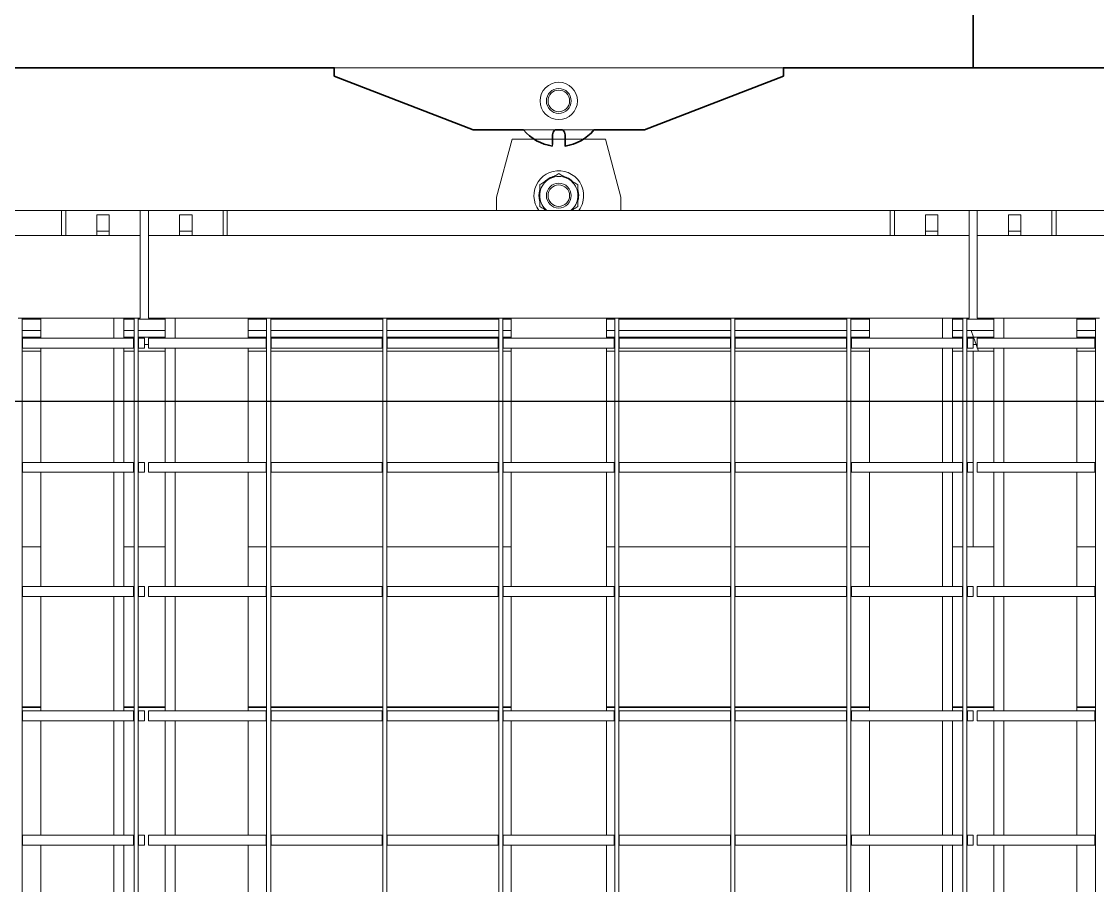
# Model space of a CAD drawing. Extents: x 28911 to 70911, y -59 to 29641.
# Drawn here: x 51624 to 52923, y 22178 to 23221 of the extents above; entities that cross this region are included whole.
import ezdxf

# ---------------------------------------------------------------- set-up
doc = ezdxf.new("R2010")
doc.units = 0
doc.header["$LTSCALE"] = 300
doc.header["$MEASUREMENT"] = 0
doc.linetypes.add('CONTINUA', pattern=[0])
for name, color, linetype, lineweight in [('21 CONTINUA 0.05', 6, 'Continuous', 9), ('22 CONTINUA 0.18', 3, 'Continuous', 18), ('23 CONTINUA 0.35', 4, 'Continuous', 35)]:
    doc.layers.add(name, color=color, linetype=linetype, lineweight=lineweight)

# ---------------------------------------------------------------- blocks, each defined once
blk = doc.blocks.new('A$Cdbd99e87')
at = {"layer": '21 CONTINUA 0.05', "color": 253, "linetype": 'Continuous'}
for p, q in [((2852.5, 1600), (2852.5, -1600)), ((3007.5, 1600), (3007.5, -1600)), ((3012.5, 1600), (3012.5, -1600)), ((3147.5, 1600), (3147.5, -1600)), ((3152.5, 1600), (3152.5, -1600)), ((3287.5, 1600), (3287.5, -1600)), ((3292.5, 1600), (3292.5, -1600)), ((3427.5, 1600), (3427.5, -1600)), ((3432.5, 1600), (3432.5, -1600)), ((3567.5, 1600), (3567.5, -1600)), ((3572.5, 1600), (3572.5, -1600)), ((3707.5, 1600), (3707.5, -1600)), ((3712.5, 1600), (3712.5, -1600)), ((3847.5, 1600), (3847.5, -1600)), ((3852.5, 1600), (3852.5, -1600)), ((4007.5, 1600), (4007.5, -1600)), ((4012.5, 1600), (4012.5, -1600)), ((4147.5, 1600), (4147.5, -1600)), ((2875, -964), (2875, -826)), ((2963, -964), (2963, -826)), ((2975, -964), (2975, -826)), ((3025, -964), (3025, -826)), ((3037, -964), (3037, -826)), ((3125, -964), (3125, -826)), ((3442.5, -964), (3442.5, -826)), ((3557.5, -964), (3557.5, -826)), ((3875, -964), (3875, -826)), ((3963, -964), (3963, -826)), ((3975, -964), (3975, -826)), ((4025, -964), (4025, -826)), ((4037, -964), (4037, -826)), ((4125, -964), (4125, -826)), ((2853, -964), (2852.5, -964)), ((2853, -964), (2853, -976)), ((2995, -964), (2853, -964)), ((2995, -964), (2995, -976)), ((3000, -964), (3000, -976)), ((3007, -964), (3000, -964)), ((3007, -964), (3007, -976)), ((3007.5, -964), (3007, -964)), ((3013, -964), (3012.5, -964)), ((3013, -964), (3013, -976)), ((3147, -964), (3013, -964)), ((3147, -964), (3147, -976)), ((3147.5, -964), (3147, -964)), ((3153, -964), (3152.5, -964)), ((3153, -964), (3153, -976)), ((3287, -964), (3153, -964)), ((3287, -964), (3287, -976)), ((3287.5, -964), (3287, -964)), ((3293, -964), (3292.5, -964)), ((3293, -964), (3293, -976)), ((3427, -964), (3293, -964)), ((3427, -964), (3427, -976)), ((3427.5, -964), (3427, -964)), ((3433, -964), (3432.5, -964)), ((3433, -964), (3433, -976)), ((3567, -964), (3433, -964)), ((3567, -964), (3567, -976)), ((3567.5, -964), (3567, -964)), ((3573, -964), (3572.5, -964)), ((3573, -964), (3573, -976)), ((3707, -964), (3573, -964)), ((3707, -964), (3707, -976)), ((3707.5, -964), (3707, -964)), ((3713, -964), (3712.5, -964)), ((3713, -964), (3713, -976)), ((3847, -964), (3713, -964)), ((3847, -964), (3847, -976)), ((3847.5, -964), (3847, -964)), ((3853, -964), (3852.5, -964)), ((3853, -964), (3853, -976)), ((3995, -964), (3853, -964)), ((3995, -964), (3995, -976)), ((4000, -964), (4000, -976)), ((4007, -964), (4000, -964)), ((4007, -964), (4007, -976)), ((4007.5, -964), (4007, -964)), ((4013, -964), (4012.5, -964)), ((4013, -964), (4013, -976)), ((4147, -964), (4013, -964)), ((4147, -964), (4147, -976)), ((4147.5, -964), (4147, -964)), ((2852.5, -976), (2853, -976)), ((2995, -976), (2853, -976)), ((2875, -1114), (2875, -976)), ((2963, -1114), (2963, -976)), ((2975, -1114), (2975, -976)), ((3007, -976), (3000, -976)), ((3007, -976), (3007.5, -976)), ((3012.5, -976), (3013, -976)), ((3147, -976), (3013, -976)), ((3025, -1114), (3025, -976)), ((3037, -1114), (3037, -976)), ((3125, -1114), (3125, -976)), ((3147, -976), (3147.5, -976)), ((3152.5, -976), (3153, -976)), ((3287, -976), (3153, -976)), ((3287, -976), (3287.5, -976)), ((3292.5, -976), (3293, -976)), ((3427, -976), (3293, -976)), ((3427, -976), (3427.5, -976)), ((3432.5, -976), (3433, -976)), ((3567, -976), (3433, -976)), ((3442.5, -1114), (3442.5, -976)), ((3557.5, -1114), (3557.5, -976)), ((3567, -976), (3567.5, -976)), ((3572.5, -976), (3573, -976)), ((3707, -976), (3573, -976)), ((3707, -976), (3707.5, -976)), ((3712.5, -976), (3713, -976)), ((3847, -976), (3713, -976)), ((3847, -976), (3847.5, -976)), ((3852.5, -976), (3853, -976)), ((3995, -976), (3853, -976)), ((3875, -1114), (3875, -976)), ((3963, -1114), (3963, -976)), ((3975, -1114), (3975, -976)), ((4007, -976), (4000, -976)), ((4007, -976), (4007.5, -976)), ((4012.5, -976), (4013, -976)), ((4147, -976), (4013, -976)), ((4025, -1114), (4025, -976)), ((4037, -1114), (4037, -976)), ((4125, -1114), (4125, -976)), ((4147, -976), (4147.5, -976)), ((2853, -1114), (2852.5, -1114)), ((2853, -1114), (2853, -1126)), ((2995, -1114), (2853, -1114)), ((2995, -1114), (2995, -1126)), ((3000, -1114), (3000, -1126)), ((3007, -1114), (3000, -1114)), ((3007, -1114), (3007, -1126)), ((3007.5, -1114), (3007, -1114)), ((3013, -1114), (3012.5, -1114)), ((3013, -1114), (3013, -1126)), ((3147, -1114), (3013, -1114)), ((3147, -1114), (3147, -1126)), ((3147.5, -1114), (3147, -1114)), ((3153, -1114), (3152.5, -1114)), ((3153, -1114), (3153, -1126)), ((3287, -1114), (3153, -1114)), ((3287, -1114), (3287, -1126)), ((3287.5, -1114), (3287, -1114)), ((3293, -1114), (3292.5, -1114)), ((3293, -1114), (3293, -1126)), ((3427, -1114), (3293, -1114)), ((3427, -1114), (3427, -1126)), ((3427.5, -1114), (3427, -1114)), ((3433, -1114), (3432.5, -1114)), ((3433, -1114), (3433, -1126)), ((3567, -1114), (3433, -1114)), ((3567, -1114), (3567, -1126)), ((3567.5, -1114), (3567, -1114)), ((3573, -1114), (3572.5, -1114)), ((3573, -1114), (3573, -1126)), ((3707, -1114), (3573, -1114)), ((3707, -1114), (3707, -1126)), ((3707.5, -1114), (3707, -1114)), ((3713, -1114), (3712.5, -1114)), ((3713, -1114), (3713, -1126)), ((3847, -1114), (3713, -1114)), ((3847, -1114), (3847, -1126)), ((3847.5, -1114), (3847, -1114)), ((3853, -1114), (3852.5, -1114)), ((3853, -1114), (3853, -1126)), ((3995, -1114), (3853, -1114)), ((3995, -1114), (3995, -1126)), ((4000, -1114), (4000, -1126)), ((4007, -1114), (4000, -1114)), ((4007, -1114), (4007, -1126)), ((4007.5, -1114), (4007, -1114)), ((4013, -1114), (4012.5, -1114)), ((4013, -1114), (4013, -1126)), ((4147, -1114), (4013, -1114)), ((4147, -1114), (4147, -1126)), ((4147.5, -1114), (4147, -1114)), ((2852.5, -1126), (2853, -1126)), ((2995, -1126), (2853, -1126)), ((2875, -1264), (2875, -1126)), ((2963, -1264), (2963, -1126)), ((2975, -1264), (2975, -1126)), ((3007, -1126), (3000, -1126)), ((3007, -1126), (3007.5, -1126)), ((3012.5, -1126), (3013, -1126)), ((3147, -1126), (3013, -1126)), ((3025, -1264), (3025, -1126)), ((3037, -1264), (3037, -1126)), ((3125, -1264), (3125, -1126)), ((3147, -1126), (3147.5, -1126)), ((3152.5, -1126), (3153, -1126)), ((3287, -1126), (3153, -1126)), ((3287, -1126), (3287.5, -1126)), ((3292.5, -1126), (3293, -1126)), ((3427, -1126), (3293, -1126)), ((3427, -1126), (3427.5, -1126)), ((3432.5, -1126), (3433, -1126)), ((3567, -1126), (3433, -1126)), ((3442.5, -1264), (3442.5, -1126)), ((3557.5, -1264), (3557.5, -1126)), ((3567, -1126), (3567.5, -1126)), ((3572.5, -1126), (3573, -1126)), ((3707, -1126), (3573, -1126)), ((3707, -1126), (3707.5, -1126)), ((3712.5, -1126), (3713, -1126)), ((3847, -1126), (3713, -1126)), ((3847, -1126), (3847.5, -1126)), ((3852.5, -1126), (3853, -1126)), ((3995, -1126), (3853, -1126)), ((3875, -1264), (3875, -1126)), ((3963, -1264), (3963, -1126)), ((3975, -1264), (3975, -1126)), ((4007, -1126), (4000, -1126)), ((4007, -1126), (4007.5, -1126)), ((4012.5, -1126), (4013, -1126)), ((4147, -1126), (4013, -1126)), ((4025, -1264), (4025, -1126)), ((4037, -1264), (4037, -1126)), ((4125, -1264), (4125, -1126)), ((4147, -1126), (4147.5, -1126)), ((2852.5, -1130.3), (2875, -1130.3)), ((2852.5, -1130.5), (2875, -1130.5)), ((2875, -1131), (2852.5, -1131)), ((2975, -1130.3), (3000, -1130.3)), ((2975, -1130.5), (3000, -1130.5)), ((3007.5, -1131), (2975, -1131)), ((3000, -1130.3), (3000, -1130.5)), ((3000, -1130.3), (3007.5, -1130.3)), ((3000, -1130.5), (3007.5, -1130.5)), ((3000, -1130.5), (3000, -1131)), ((3012.5, -1130.3), (3025, -1130.3)), ((3012.5, -1130.5), (3025, -1130.5)), ((3025, -1131), (3012.5, -1131)), ((3125, -1130.3), (3147.5, -1130.3)), ((3125, -1130.5), (3147.5, -1130.5)), ((3147.5, -1131), (3125, -1131)), ((3152.5, -1130.3), (3287.5, -1130.3)), ((3152.5, -1130.5), (3287.5, -1130.5)), ((3287.5, -1131), (3152.5, -1131)), ((3292.5, -1130.3), (3427.5, -1130.3)), ((3292.5, -1130.5), (3427.5, -1130.5)), ((3427.5, -1131), (3292.5, -1131)), ((3432.5, -1130.3), (3442.5, -1130.3)), ((3432.5, -1130.5), (3442.5, -1130.5)), ((3442.5, -1131), (3432.5, -1131)), ((3557.5, -1130.3), (3567.5, -1130.3)), ((3557.5, -1130.5), (3567.5, -1130.5)), ((3567.5, -1131), (3557.5, -1131)), ((3572.5, -1130.3), (3707.5, -1130.3)), ((3572.5, -1130.5), (3707.5, -1130.5)), ((3707.5, -1131), (3572.5, -1131)), ((3712.5, -1130.3), (3847.5, -1130.3)), ((3712.5, -1130.5), (3847.5, -1130.5)), ((3847.5, -1131), (3712.5, -1131)), ((3852.5, -1130.3), (3875, -1130.3)), ((3852.5, -1130.5), (3875, -1130.5)), ((3875, -1131), (3852.5, -1131)), ((3975, -1130.3), (4007.5, -1130.3)), ((3975, -1130.5), (4007.5, -1130.5)), ((4007.5, -1131), (3975, -1131)), ((4012.5, -1130.3), (4025, -1130.3)), ((4012.5, -1130.5), (4025, -1130.5)), ((4025, -1131), (4012.5, -1131)), ((4125, -1130.3), (4147.5, -1130.3)), ((4125, -1130.5), (4147.5, -1130.5)), ((4147.5, -1131), (4125, -1131)), ((2853, -1264), (2852.5, -1264)), ((2853, -1264), (2853, -1276)), ((2995, -1264), (2853, -1264)), ((2995, -1264), (2995, -1276)), ((3007, -1264), (3000, -1264)), ((3000, -1264), (3000, -1276)), ((3007, -1264), (3007, -1276)), ((3007.5, -1264), (3007, -1264)), ((3013, -1264), (3012.5, -1264)), ((3013, -1264), (3013, -1276)), ((3147, -1264), (3013, -1264)), ((3147, -1264), (3147, -1276)), ((3147.5, -1264), (3147, -1264)), ((3153, -1264), (3152.5, -1264)), ((3153, -1264), (3153, -1276)), ((3287, -1264), (3153, -1264)), ((3287, -1264), (3287, -1276)), ((3287.5, -1264), (3287, -1264)), ((3293, -1264), (3292.5, -1264)), ((3293, -1264), (3293, -1276)), ((3427, -1264), (3293, -1264)), ((3427, -1264), (3427, -1276)), ((3427.5, -1264), (3427, -1264)), ((3433, -1264), (3432.5, -1264)), ((3433, -1264), (3433, -1276)), ((3567, -1264), (3433, -1264)), ((3567, -1264), (3567, -1276)), ((3567.5, -1264), (3567, -1264)), ((3573, -1264), (3572.5, -1264)), ((3573, -1264), (3573, -1276)), ((3707, -1264), (3573, -1264)), ((3707, -1264), (3707, -1276)), ((3707.5, -1264), (3707, -1264)), ((3713, -1264), (3712.5, -1264)), ((3713, -1264), (3713, -1276)), ((3847, -1264), (3713, -1264)), ((3847, -1264), (3847, -1276)), ((3847.5, -1264), (3847, -1264)), ((3853, -1264), (3852.5, -1264)), ((3853, -1264), (3853, -1276)), ((3995, -1264), (3853, -1264)), ((3995, -1264), (3995, -1276)), ((4000, -1264), (4000, -1276)), ((4007, -1264), (4000, -1264)), ((4007, -1264), (4007, -1276)), ((4007.5, -1264), (4007, -1264)), ((4013, -1264), (4012.5, -1264)), ((4013, -1264), (4013, -1276)), ((4147, -1264), (4013, -1264)), ((4147, -1264), (4147, -1276)), ((4147.5, -1264), (4147, -1264)), ((2852.5, -1276), (2853, -1276)), ((2995, -1276), (2853, -1276)), ((2875, -1414), (2875, -1276)), ((2963, -1414), (2963, -1276)), ((2975, -1414), (2975, -1276)), ((3007, -1276), (3000, -1276)), ((3007, -1276), (3007.5, -1276)), ((3012.5, -1276), (3013, -1276)), ((3147, -1276), (3013, -1276)), ((3025, -1414), (3025, -1276)), ((3037, -1414), (3037, -1276)), ((3125, -1414), (3125, -1276)), ((3147, -1276), (3147.5, -1276)), ((3152.5, -1276), (3153, -1276)), ((3287, -1276), (3153, -1276)), ((3287, -1276), (3287.5, -1276)), ((3292.5, -1276), (3293, -1276)), ((3427, -1276), (3293, -1276)), ((3427, -1276), (3427.5, -1276)), ((3432.5, -1276), (3433, -1276)), ((3567, -1276), (3433, -1276)), ((3442.5, -1414), (3442.5, -1276)), ((3557.5, -1414), (3557.5, -1276)), ((3567, -1276), (3567.5, -1276)), ((3572.5, -1276), (3573, -1276)), ((3707, -1276), (3573, -1276)), ((3707, -1276), (3707.5, -1276)), ((3712.5, -1276), (3713, -1276)), ((3847, -1276), (3713, -1276)), ((3847, -1276), (3847.5, -1276)), ((3852.5, -1276), (3853, -1276)), ((3995, -1276), (3853, -1276)), ((3875, -1414), (3875, -1276)), ((3963, -1414), (3963, -1276)), ((3975, -1414), (3975, -1276)), ((4007, -1276), (4000, -1276)), ((4007, -1276), (4007.5, -1276)), ((4012.5, -1276), (4013, -1276)), ((4147, -1276), (4013, -1276)), ((4025, -1414), (4025, -1276)), ((4037, -1414), (4037, -1276)), ((4125, -1414), (4125, -1276)), ((4147, -1276), (4147.5, -1276)), ((2875, -1324), (2852.5, -1324)), ((3007.5, -1324), (2975, -1324)), ((3000, -1329.2), (3000, -1324)), ((3025, -1324), (3012.5, -1324)), ((3147.5, -1324), (3125, -1324)), ((3287.5, -1324), (3152.5, -1324)), ((3427.5, -1324), (3292.5, -1324)), ((3442.5, -1324), (3432.5, -1324)), ((3567.5, -1324), (3557.5, -1324)), ((3707.5, -1324), (3572.5, -1324)), ((3847.5, -1324), (3712.5, -1324)), ((3875, -1324), (3852.5, -1324)), ((4007.5, -1324), (3975, -1324)), ((4025, -1324), (4012.5, -1324)), ((4147.5, -1324), (4125, -1324)), ((3000, -1414), (3000, -1329.2)), ((2853, -1414), (2852.5, -1414)), ((2853, -1414), (2853, -1426)), ((2995, -1414), (2853, -1414)), ((2995, -1414), (2995, -1426)), ((3000, -1414), (3000, -1426)), ((3007, -1414), (3000, -1414)), ((3007, -1414), (3007, -1426)), ((3007.5, -1414), (3007, -1414)), ((3013, -1414), (3012.5, -1414)), ((3013, -1414), (3013, -1426)), ((3147, -1414), (3013, -1414)), ((3147, -1414), (3147, -1426)), ((3147.5, -1414), (3147, -1414)), ((3153, -1414), (3152.5, -1414)), ((3153, -1414), (3153, -1426)), ((3287, -1414), (3153, -1414)), ((3287, -1414), (3287, -1426)), ((3287.5, -1414), (3287, -1414)), ((3293, -1414), (3292.5, -1414)), ((3293, -1414), (3293, -1426)), ((3427, -1414), (3293, -1414)), ((3427, -1414), (3427, -1426)), ((3427.5, -1414), (3427, -1414)), ((3433, -1414), (3432.5, -1414)), ((3433, -1414), (3433, -1426)), ((3567, -1414), (3433, -1414)), ((3567, -1414), (3567, -1426)), ((3567.5, -1414), (3567, -1414)), ((3573, -1414), (3572.5, -1414)), ((3573, -1414), (3573, -1426)), ((3707, -1414), (3573, -1414)), ((3707, -1414), (3707, -1426)), ((3707.5, -1414), (3707, -1414)), ((3713, -1414), (3712.5, -1414)), ((3713, -1414), (3713, -1426)), ((3847, -1414), (3713, -1414)), ((3847, -1414), (3847, -1426)), ((3847.5, -1414), (3847, -1414)), ((3853, -1414), (3852.5, -1414)), ((3853, -1414), (3853, -1426)), ((3995, -1414), (3853, -1414)), ((3995, -1414), (3995, -1426)), ((4000, -1414), (4000, -1426)), ((4007, -1414), (4000, -1414)), ((4007, -1414), (4007, -1426)), ((4007.5, -1414), (4007, -1414)), ((4013, -1414), (4012.5, -1414)), ((4013, -1414), (4013, -1426)), ((4147, -1414), (4013, -1414)), ((4147, -1414), (4147, -1426)), ((4147.5, -1414), (4147, -1414)), ((2852.5, -1426), (2853, -1426)), ((2995, -1426), (2853, -1426)), ((2875, -1564), (2875, -1426)), ((2963, -1564), (2963, -1426)), ((2975, -1564), (2975, -1426)), ((3007, -1426), (3000, -1426)), ((3000, -1560.3), (3000, -1426)), ((3007, -1426), (3007.5, -1426)), ((3012.5, -1426), (3013, -1426)), ((3147, -1426), (3013, -1426)), ((3025, -1564), (3025, -1426)), ((3037, -1564), (3037, -1426)), ((3125, -1564), (3125, -1426)), ((3147, -1426), (3147.5, -1426)), ((3152.5, -1426), (3153, -1426)), ((3287, -1426), (3153, -1426)), ((3287, -1426), (3287.5, -1426)), ((3292.5, -1426), (3293, -1426)), ((3427, -1426), (3293, -1426)), ((3427, -1426), (3427.5, -1426)), ((3432.5, -1426), (3433, -1426)), ((3567, -1426), (3433, -1426)), ((3442.5, -1564), (3442.5, -1426)), ((3557.5, -1564), (3557.5, -1426)), ((3567, -1426), (3567.5, -1426)), ((3572.5, -1426), (3573, -1426)), ((3707, -1426), (3573, -1426)), ((3707, -1426), (3707.5, -1426)), ((3712.5, -1426), (3713, -1426)), ((3847, -1426), (3713, -1426)), ((3847, -1426), (3847.5, -1426)), ((3852.5, -1426), (3853, -1426)), ((3995, -1426), (3853, -1426)), ((3875, -1564), (3875, -1426)), ((3963, -1564), (3963, -1426)), ((3975, -1564), (3975, -1426)), ((4007, -1426), (4000, -1426)), ((4007, -1426), (4007.5, -1426)), ((4012.5, -1426), (4013, -1426)), ((4147, -1426), (4013, -1426)), ((4025, -1564), (4025, -1426)), ((4037, -1564), (4037, -1426)), ((4125, -1564), (4125, -1426)), ((4147, -1426), (4147.5, -1426)), ((2852.5, -1560.3), (2875, -1560.3)), ((2853, -1564), (2852.5, -1564)), ((2853, -1564), (2853, -1576)), ((2995, -1564), (2853, -1564)), ((2975, -1560.3), (2993.6, -1560.3)), ((2994.9, -1564), (2993.6, -1560.3)), ((2993.6, -1560.3), (3007.5, -1560.3)), ((2995, -1564), (2995, -1576)), ((2996.4, -1568.1), (2995, -1564.2)), ((2996.4, -1568.1), (2995, -1568.1)), ((3000, -1568.1), (2996.4, -1568.1)), ((2996.4, -1568.1), (2999.6, -1577.2)), ((3000, -1564), (3000, -1576)), ((3007, -1564), (3000, -1564)), ((3007, -1564), (3007, -1576)), ((3007.5, -1564), (3007, -1564)), ((3012.5, -1560.3), (3025, -1560.3)), ((3013, -1564), (3012.5, -1564)), ((3013, -1564), (3013, -1576)), ((3147, -1564), (3013, -1564)), ((3125, -1560.3), (3147.5, -1560.3)), ((3147, -1564), (3147, -1576)), ((3147.5, -1564), (3147, -1564)), ((3152.5, -1560.3), (3287.5, -1560.3)), ((3153, -1564), (3152.5, -1564)), ((3153, -1564), (3153, -1576)), ((3287, -1564), (3153, -1564)), ((3287, -1564), (3287, -1576)), ((3287.5, -1564), (3287, -1564)), ((3292.5, -1560.3), (3427.5, -1560.3)), ((3293, -1564), (3292.5, -1564)), ((3293, -1564), (3293, -1576)), ((3427, -1564), (3293, -1564)), ((3427, -1564), (3427, -1576)), ((3427.5, -1564), (3427, -1564)), ((3432.5, -1560.3), (3442.5, -1560.3)), ((3433, -1564), (3432.5, -1564)), ((3433, -1564), (3433, -1576)), ((3567, -1564), (3433, -1564)), ((3557.5, -1560.3), (3567.5, -1560.3)), ((3567, -1564), (3567, -1576)), ((3567.5, -1564), (3567, -1564)), ((3572.5, -1560.3), (3707.5, -1560.3)), ((3573, -1564), (3572.5, -1564)), ((3573, -1564), (3573, -1576)), ((3707, -1564), (3573, -1564)), ((3707, -1564), (3707, -1576)), ((3707.5, -1564), (3707, -1564)), ((3712.5, -1560.3), (3847.5, -1560.3)), ((3713, -1564), (3712.5, -1564)), ((3713, -1564), (3713, -1576)), ((3847, -1564), (3713, -1564)), ((3847, -1564), (3847, -1576)), ((3847.5, -1564), (3847, -1564)), ((3852.5, -1560.3), (3875, -1560.3)), ((3853, -1564), (3852.5, -1564)), ((3853, -1564), (3853, -1576)), ((3995, -1564), (3853, -1564)), ((3975, -1560.3), (4007.5, -1560.3)), ((3995, -1564), (3995, -1576)), ((4000, -1568.1), (3995, -1568.1)), ((4000, -1564), (4000, -1576)), ((4007, -1564), (4000, -1564)), ((4007, -1564), (4007, -1576)), ((4007.5, -1564), (4007, -1564)), ((4012.5, -1560.3), (4025, -1560.3)), ((4013, -1564), (4012.5, -1564)), ((4013, -1564), (4013, -1576)), ((4147, -1564), (4013, -1564)), ((4125, -1560.3), (4147.5, -1560.3)), ((4147, -1564), (4147, -1576)), ((4147.5, -1564), (4147, -1564)), ((2852.5, -1576), (2853, -1576)), ((2852.5, -1577.2), (2875, -1577.2)), ((2995, -1576), (2853, -1576)), ((2875, -1600), (2875, -1576)), ((2963, -1600), (2963, -1576)), ((2975, -1600), (2975, -1576)), ((2975, -1577.2), (2999.6, -1577.2)), ((3002.4, -1585), (2999.6, -1577.2)), ((2999.6, -1577.2), (3007.5, -1577.2)), ((3007, -1576), (3000, -1576)), ((3007, -1576), (3007.5, -1576)), ((3012.5, -1576), (3013, -1576)), ((3012.5, -1577.2), (3025, -1577.2)), ((3147, -1576), (3013, -1576)), ((3025, -1600), (3025, -1576)), ((3037, -1600), (3037, -1576)), ((3125, -1600), (3125, -1576)), ((3125, -1577.2), (3147.5, -1577.2)), ((3147, -1576), (3147.5, -1576)), ((3152.5, -1576), (3153, -1576)), ((3152.5, -1577.2), (3287.5, -1577.2)), ((3287, -1576), (3153, -1576)), ((3287, -1576), (3287.5, -1576)), ((3292.5, -1576), (3293, -1576)), ((3292.5, -1577.2), (3427.5, -1577.2)), ((3427, -1576), (3293, -1576)), ((3427, -1576), (3427.5, -1576)), ((3432.5, -1576), (3433, -1576)), ((3432.5, -1577.2), (3442.5, -1577.2)), ((3567, -1576), (3433, -1576)), ((3442.5, -1600), (3442.5, -1576)), ((3557.5, -1600), (3557.5, -1576)), ((3557.5, -1577.2), (3567.5, -1577.2)), ((3567, -1576), (3567.5, -1576)), ((3572.5, -1576), (3573, -1576)), ((3572.5, -1577.2), (3707.5, -1577.2)), ((3707, -1576), (3573, -1576)), ((3707, -1576), (3707.5, -1576)), ((3712.5, -1576), (3713, -1576)), ((3712.5, -1577.2), (3847.5, -1577.2)), ((3847, -1576), (3713, -1576)), ((3847, -1576), (3847.5, -1576)), ((3852.5, -1576), (3853, -1576)), ((3852.5, -1577.2), (3875, -1577.2)), ((3995, -1576), (3853, -1576)), ((3875, -1600), (3875, -1576)), ((3963, -1600), (3963, -1576)), ((3975, -1600), (3975, -1576)), ((3975, -1577.2), (4007.5, -1577.2)), ((4007, -1576), (4000, -1576)), ((4007, -1576), (4007.5, -1576)), ((4012.5, -1576), (4013, -1576)), ((4012.5, -1577.2), (4025, -1577.2)), ((4147, -1576), (4013, -1576)), ((4025, -1600), (4025, -1576)), ((4037, -1600), (4037, -1576)), ((4125, -1600), (4125, -1576)), ((4125, -1577.2), (4147.5, -1577.2)), ((4147, -1576), (4147.5, -1576)), ((2852.5, -1585), (2875, -1585)), ((2975, -1585), (3002.4, -1585)), ((3002.4, -1585), (3007.5, -1585)), ((3012.5, -1585), (3025, -1585)), ((3125, -1585), (3147.5, -1585)), ((3152.5, -1585), (3287.5, -1585)), ((3292.5, -1585), (3427.5, -1585)), ((3432.5, -1585), (3442.5, -1585)), ((3557.5, -1585), (3567.5, -1585)), ((3572.5, -1585), (3707.5, -1585)), ((3712.5, -1585), (3847.5, -1585)), ((3852.5, -1585), (3875, -1585)), ((3975, -1585), (4007.5, -1585)), ((4012.5, -1585), (4025, -1585)), ((4125, -1585), (4147.5, -1585))]:
    blk.add_line(p, q, dxfattribs=at)
at = {"layer": '22 CONTINUA 0.18', "color": 253, "linetype": 'Continuous'}
for p, q in [((2852.5, -1600), (2847.5, -1600)), ((2852.5, -1599), (2875, -1599)), ((2916.7, -1600), (2852.5, -1600)), ((2916.7, -1600), (2939.4, -1600)), ((2963, -1600), (2939.4, -1600)), ((2995, -1600), (2963, -1600)), ((3007.5, -1599), (2975, -1599)), ((2995, -1607.1), (2995, -1600)), ((3007.5, -1600), (3005, -1600)), ((3005, -1607.1), (3005, -1600)), ((3012.5, -1600), (3007.5, -1600)), ((3025, -1599), (3012.5, -1599)), ((3037, -1600), (3012.5, -1600)), ((3037, -1600), (3060.6, -1600)), ((3083.3, -1600), (3060.6, -1600)), ((3147.5, -1600), (3083.3, -1600)), ((3125, -1599), (3147.5, -1599)), ((3152.5, -1600), (3147.5, -1600)), ((3152.5, -1599), (3287.5, -1599)), ((3287.5, -1600), (3152.5, -1600)), ((3292.5, -1600), (3287.5, -1600)), ((3292.5, -1599), (3427.5, -1599)), ((3427.5, -1600), (3292.5, -1600)), ((3432.5, -1600), (3427.5, -1600)), ((3432.5, -1599), (3442.5, -1599)), ((3477.2, -1600), (3432.5, -1600)), ((3522.8, -1600), (3477.2, -1600)), ((3567.5, -1600), (3522.8, -1600)), ((3557.5, -1599), (3567.5, -1599)), ((3572.5, -1600), (3567.5, -1600)), ((3572.5, -1599), (3707.5, -1599)), ((3707.5, -1600), (3572.5, -1600)), ((3712.5, -1600), (3707.5, -1600)), ((3712.5, -1599), (3847.5, -1599)), ((3847.5, -1600), (3712.5, -1600)), ((3852.5, -1600), (3847.5, -1600)), ((3852.5, -1599), (3875, -1599)), ((3916.7, -1600), (3852.5, -1600)), ((3916.7, -1600), (3939.4, -1600)), ((3963, -1600), (3939.4, -1600)), ((3995, -1600), (3963, -1600)), ((4007.5, -1599), (3975, -1599)), ((3995, -1607.1), (3995, -1600)), ((4007.5, -1600), (4005, -1600)), ((4005, -1607.1), (4005, -1600)), ((4012.5, -1600), (4007.5, -1600)), ((4025, -1599), (4012.5, -1599)), ((4037, -1600), (4012.5, -1600)), ((4037, -1600), (4060.6, -1600)), ((4083.3, -1600), (4060.6, -1600)), ((4147.5, -1600), (4083.3, -1600)), ((4125, -1599), (4147.5, -1599)), ((4152.5, -1600), (4147.5, -1600))]:
    blk.add_line(p, q, dxfattribs=at)
at = {"layer": '22 CONTINUA 0.18', "color": 7, "linetype": 'Continuous'}
for p, q in [((2995, -1692.9), (2995, -1607.1)), ((3005, -1692.9), (3005, -1607.1)), ((3995, -1692.9), (3995, -1607.1)), ((4005, -1692.9), (4005, -1607.1)), ((2995, -1700), (2005, -1700)), ((2900, -1700), (2900, -1730)), ((2905, -1730), (2905, -1700)), ((2942.5, -1705), (2942.5, -1700)), ((2957.5, -1700), (2942.5, -1700)), ((2957.5, -1705), (2957.5, -1700)), ((2995, -1700), (2995, -1692.9)), ((2995, -1700), (2995, -1730)), ((3005, -1700), (3005, -1692.9)), ((3995, -1700), (3005, -1700)), ((3005, -1730), (3005, -1700)), ((3042.5, -1705), (3042.5, -1700)), ((3042.5, -1700), (3057.5, -1700)), ((3057.5, -1705), (3057.5, -1700)), ((3095, -1700), (3095, -1730)), ((3100, -1730), (3100, -1700)), ((3900, -1700), (3900, -1730)), ((3905, -1730), (3905, -1700)), ((3957.5, -1700), (3942.5, -1700)), ((3942.5, -1705), (3942.5, -1700)), ((3957.5, -1705), (3957.5, -1700)), ((3995, -1700), (3995, -1692.9)), ((3995, -1700), (3995, -1730)), ((4005, -1700), (4005, -1692.9)), ((4995, -1700), (4005, -1700)), ((4005, -1730), (4005, -1700)), ((4042.5, -1700), (4057.5, -1700)), ((4042.5, -1705), (4042.5, -1700)), ((4057.5, -1705), (4057.5, -1700)), ((4095, -1700), (4095, -1730)), ((4100, -1730), (4100, -1700)), ((2957.5, -1705), (2942.5, -1705)), ((2942.5, -1725), (2942.5, -1705)), ((2957.5, -1725), (2957.5, -1705)), ((3042.5, -1725), (3042.5, -1705)), ((3042.5, -1705), (3057.5, -1705)), ((3057.5, -1725), (3057.5, -1705)), ((3957.5, -1705), (3942.5, -1705)), ((3942.5, -1725), (3942.5, -1705)), ((3957.5, -1725), (3957.5, -1705)), ((4042.5, -1705), (4057.5, -1705)), ((4042.5, -1725), (4042.5, -1705)), ((4057.5, -1725), (4057.5, -1705)), ((2957.5, -1725), (2942.5, -1725)), ((3042.5, -1725), (3057.5, -1725)), ((3957.5, -1725), (3942.5, -1725)), ((4042.5, -1725), (4057.5, -1725)), ((2100, -1730), (2900, -1730)), ((2900, -1730), (2905, -1730)), ((2995, -1730), (2905, -1730)), ((2995, -1730), (3005, -1730)), ((3095, -1730), (3005, -1730)), ((3095, -1730), (3100, -1730)), ((3100, -1730), (3900, -1730)), ((3425, -1746), (3425, -1730)), ((3482.9, -1731.1), (3484.1, -1730)), ((3575, -1730), (3575, -1746)), ((3900, -1730), (3905, -1730)), ((3995, -1730), (3905, -1730)), ((3995, -1730), (4005, -1730)), ((4095, -1730), (4005, -1730)), ((4095, -1730), (4100, -1730)), ((4100, -1730), (4900, -1730)), ((3443.8, -1816), (3425, -1746)), ((3477, -1750.1), (3477, -1745.9)), ((3523, -1745.9), (3523, -1750.1)), ((3575, -1746), (3556.2, -1816)), ((3490.3, -1769), (3486.7, -1766.9)), ((3513.3, -1766.9), (3509.7, -1769)), ((3556.2, -1816), (3443.8, -1816))]:
    blk.add_line(p, q, dxfattribs=at)
at = {"layer": '22 CONTINUA 0.18', "color": 7, "linetype": 'Continuous', "flags": 128}
for points in [[(3515.9, -1730), (3516.9, -1731), (3517.1, -1731.2)], [(3476.8, -1754.3), (3476.7, -1753.6), (3476.2, -1750.7)]]:
    blk.add_lwpolyline(points, dxfattribs=at)
at = {"layer": '22 CONTINUA 0.18', "color": 7, "linetype": 'Continuous'}
for radius in [15, 13]:
    blk.add_circle((3500, -1748), radius, dxfattribs=at)
for radius, start, end in [(30, 143.1301, 186.4252), (30, 186.4252, 36.8699), (23.1, 128.7922, 174.8284), (23.1, 5.1716, 51.2078), (24, 164.8613, 186.4252), (23.1, 185.1716, 234.8284), (23.1, 305.1716, 354.8284), (24, 344.8616, 15.2291), (24, 224.4822, 256.3361), (24, 283.4464, 315.352), (23.1, 245.1716, 294.8284)]:
    blk.add_arc((3500, -1748), radius, start, end, dxfattribs=at)
for points, knots in [([(3485.2, -1730), (3484.1, -1730.6), (3481.3, -1732.2), (3478.6, -1733.8), (3477, -1734.7)], [0, 0, 0, 0, 0.403896, 1, 1, 1, 1]), ([(3477, -1734.7), (3477, -1736.5), (3477, -1740.2), (3477, -1744), (3477, -1745.9)], [0, 0, 0, 0, 0.496994, 1, 1, 1, 1]), ([(3523, -1734.7), (3521.4, -1733.8), (3518.7, -1732.3), (3516, -1730.7), (3514.8, -1730)], [0, 0, 0, 0, 0.588288, 1, 1, 1, 1]), ([(3523, -1745.9), (3523, -1744), (3523, -1740.2), (3523, -1736.6), (3523, -1734.7)], [0, 0, 0, 0, 0.496394, 1, 1, 1, 1]), ([(3477, -1750.1), (3477, -1752), (3477, -1755.8), (3477, -1759.4), (3477, -1761.3)], [0, 0, 0, 0, 0.496394, 1, 1, 1, 1]), ([(3523, -1761.3), (3523, -1759.5), (3523, -1755.8), (3523, -1752), (3523, -1750.1)], [0, 0, 0, 0, 0.496994, 1, 1, 1, 1]), ([(3477, -1761.3), (3478.6, -1762.2), (3481.8, -1764), (3485, -1765.9), (3486.7, -1766.9)], [0, 0, 0, 0, 0.496994, 1, 1, 1, 1]), ([(3513.3, -1766.9), (3514.9, -1765.9), (3518.2, -1764), (3521.4, -1762.2), (3523, -1761.3)], [0, 0, 0, 0, 0.496394, 1, 1, 1, 1]), ([(3490.3, -1769), (3491.9, -1769.9), (3495.2, -1771.8), (3498.4, -1773.6), (3500, -1774.6)], [0, 0, 0, 0, 0.496394, 1, 1, 1, 1]), ([(3500, -1774.6), (3501.6, -1773.6), (3504.8, -1771.8), (3508, -1769.9), (3509.7, -1769)], [0, 0, 0, 0, 0.496994, 1, 1, 1, 1])]:
    blk.add_open_spline(points, degree=3, knots=knots, dxfattribs=at)
blk = doc.blocks.new('A$Ceefd1059')
at = {"layer": '22 CONTINUA 0.18', "color": 7, "linetype": 'CONTINUA'}
for q in [(0, 100), (6000, -100)]:
    blk.add_line((6000, 100), q, dxfattribs=at)
at = {"layer": '23 CONTINUA 0.35', "color": 7, "linetype": 'CONTINUA'}
blk.add_lwpolyline([(5507.5, 194.5, -0.188235), (5542.4, 175), (5544.3, 175), (5545.6, 175), (5594.7, 175), (5603.3, 175), (5771, 110), (5771, 100), (6000, 100), (6000, -95.7), (6013.8, -134.7), (5707.3, -134.7), (5603.3, -175), (5594.7, -175), (5545.6, -175), (5542.4, -175, -0.188235), (5507.5, -194.5), (5507.5, -181, 0.236068), (5504.5, -175), (5495.5, -175, 0.236068), (5492.5, -181), (5492.5, -192.4)], format="xyb", dxfattribs=at)
blk = doc.blocks.new('A$C6208cbae')
at = {"layer": '22 CONTINUA 0.18', "color": 7, "linetype": 'CONTINUA'}
for p, q in [((492.5, 193.9), (491.9, 194.4)), ((492.5, 181), (492.5, 192.4)), ((508.1, 194.4), (507.5, 193.9)), ((507.5, 192.4), (507.5, 181)), ((396.6, 174.9), (229.6, 110.2)), ((405.3, 175), (396.9, 175)), ((405.3, 175), (454.4, 175)), ((454.4, 175), (455.7, 175)), ((455.7, 175), (544.3, 175)), ((544.3, 175), (545.6, 175)), ((545.6, 175), (594.7, 175)), ((603.1, 175), (594.7, 175)), ((770.4, 110.2), (603.4, 174.9)), ((229, 101), (229, 109.3)), ((771, 101), (771, 109.3)), ((6000, 100), (0, 100)), ((0, 100), (0, -100))]:
    blk.add_line(p, q, dxfattribs=at)
for radius in [22.5, 15, 13]:
    blk.add_circle((500, 140), radius, dxfattribs=at)
for centre, radius, start, end in [((500, 140), 55, 98.4409, 140.4788), ((500, 140), 55, 39.5212, 81.5591), ((396.9, 174.2), 0.83, 90.0509, 111.2656), ((500, 181), 7.5, 180, 233.1301), ((500, 181), 7.5, 306.8699, 0), ((603.1, 174.2), 0.83, 68.7344, 89.9491), ((230, 109.3), 0.998, 113.1168, 181.4669), ((770, 109.3), 0.998, 358.5331, 66.8832), ((230, 101), 0.957, 177.3247, 267.0479), ((770, 101), 0.957, 272.9521, 2.6753)]:
    blk.add_arc(centre, radius, start, end, dxfattribs=at)
for points, knots in [([(492.5, 192.4), (492.5, 192.6), (492.5, 193), (492.5, 193.5), (492.5, 193.8), (492.5, 193.9), (492.5, 193.9)], [0, 0, 0, 0, 0.250602, 0.500291, 0.750045, 1, 1, 1, 1]), ([(507.5, 193.9), (507.5, 193.9), (507.5, 193.8), (507.5, 193.5), (507.5, 193), (507.5, 192.6), (507.5, 192.4)], [0, 0, 0, 0, 0.250508, 0.500159, 0.749962, 1, 1, 1, 1])]:
    blk.add_open_spline(points, degree=3, knots=knots, dxfattribs=at)
at = {"layer": '23 CONTINUA 0.35', "color": 7, "linetype": 'CONTINUA'}
for points in [[(492.5, -194.5, -0.188235), (457.6, -175), (455.7, -175), (454.4, -175), (405.3, -175), (396.7, -175), (292.7, -134.7), (13.8, -134.7), (1.5, -100), (0, -100), (0, 100), (229, 100), (229, 110), (396.7, 175), (405.3, 175), (454.4, 175), (457.6, 175, -0.188235), (492.5, 194.5), (492.5, 181, 0.236068), (495.5, 175), (504.5, 175, 0.236068), (507.5, 181), (507.5, 192.4)], [(507.5, 194.5, -0.188235), (542.4, 175), (544.3, 175), (545.6, 175), (594.7, 175), (603.3, 175), (771, 110)], [(771, 110), (771, 100), (1229, 100), (1229, 110), (1396.7, 175), (1405.3, 175), (1454.4, 175), (1457.6, 175, -0.188235), (1492.5, 194.5), (1492.5, 181, 0.236068), (1495.5, 175), (1504.5, 175, 0.236068), (1507.5, 181), (1507.5, 192.4)]]:
    blk.add_lwpolyline(points, format="xyb", dxfattribs=at)
blk = doc.blocks.new('*U74')
at = {"color": 1, "linetype": 'CONTINUA', "ltscale": 5}
blk.add_line((-12000, 1500), (0, 1500), dxfattribs=at)

msp = doc.modelspace()

# ---------------------------------------------------------------- block references
at = {"ltscale": 50}
msp.add_blockref('*U74', (56272.732, 21262.689), dxfattribs=at)
at = {"layer": '23 CONTINUA 0.35', "rotation": 180}
for name, p in [('A$Ceefd1059', (58772.732, 23264.989)), ('A$C6208cbae', (52772.732, 23264.989)), ('A$Cdbd99e87', (55772.732, 21262.689))]:
    msp.add_blockref(name, p, dxfattribs=at)

doc.saveas('drawing.dxf')
